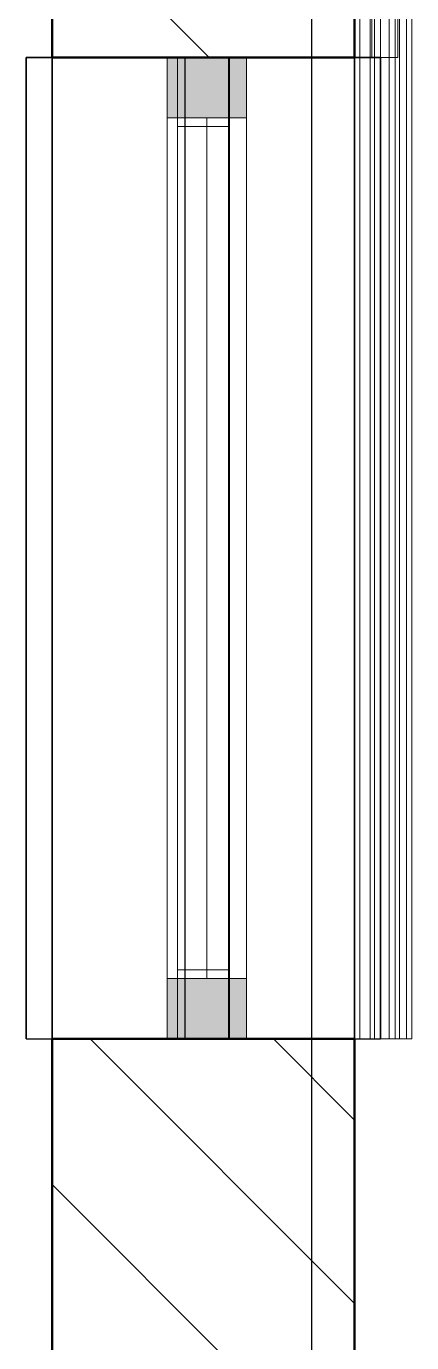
# Model space of a CAD drawing. Extents: x 0 to 756, y -25 to 420.
# Drawn here: x 391.01 to 399.93, y 188.1 to 218.54 of the extents above; entities that cross this region are included whole.
import ezdxf
from ezdxf.lldxf.tags import DXFTag

# ---------------------------------------------------------------- set-up
doc = ezdxf.new("R2010")
doc.units = 0
doc.layers.get('0').update_dxf_attribs({"lineweight": 25})
doc.layers.get('DEFPOINTS').update_dxf_attribs({"lineweight": 25})
for name, color, linetype, lineweight in [('A_Aussenwand', 7, 'Continuous', 25), ('A_Fenster', 7, 'Continuous', 25), ('ALLGEMEIN01', 7, 'Continuous', 13), ('FENSTER', 7, 'Continuous', 13), ('FENSTERBANK', 7, 'Continuous', 13), ('VERSCHATTUNG', 7, 'Continuous', 13), ('WAND_HOLZ_TRAGEND', 7, 'Continuous', 13)]:
    doc.layers.add(name, color=color, linetype=linetype, lineweight=lineweight)
doc.layers.add('A_Geschossdecke', color=7, linetype='Continuous', lineweight=25, true_color=0x008080)
tags = doc.linetypes.add('fein_strichliert', pattern=[4, 1, -2, 1]).pattern_tags.tags
tags[8:9] = [DXFTag(74, 4), DXFTag(75, 0), DXFTag(340, '0'), DXFTag(46, 0.0), DXFTag(50, 0.0), DXFTag(44, 0.0), DXFTag(45, 0.0)]
tags[6:7] = [DXFTag(74, 4), DXFTag(75, 0), DXFTag(340, '0'), DXFTag(46, 0.0), DXFTag(50, 0.0), DXFTag(44, 0.0), DXFTag(45, 0.0)]
tags[4:5] = [DXFTag(74, 4), DXFTag(75, 0), DXFTag(340, '0'), DXFTag(46, 0.0), DXFTag(50, 0.0), DXFTag(44, 0.0), DXFTag(45, 0.0)]
tags = doc.linetypes.add('PUNKT2_S9', pattern=[0.1, 0, -0.1]).pattern_tags.tags
tags[6:7] = [DXFTag(74, 4), DXFTag(75, 0), DXFTag(340, '0'), DXFTag(46, 1.0), DXFTag(50, 0.0), DXFTag(44, 0.0), DXFTag(45, 0.0)]
tags[4:5] = [DXFTag(74, 4), DXFTag(75, 0), DXFTag(340, '0'), DXFTag(46, 1.0), DXFTag(50, 0.0), DXFTag(44, 0.0), DXFTag(45, 0.0)]

# ---------------------------------------------------------------- blocks, each defined once
blk = doc.blocks.new('Referenz-A0T78P30OY')
at = {"layer": 'ALLGEMEIN01', "color": 0, "linetype": 'PUNKT2_S9', "ltscale": 0.13}
blk.add_line((391.607, 30.521), (391.607, 376.578), dxfattribs=at)
at = {"layer": 'DEFPOINTS', "color": 0, "linetype": 'Continuous', "lineweight": -2, "ltscale": 0.25}
for p, q in [((398.607, 217.82), (398.607, 217.82)), ((398.607, 217.82), (398.607, 217.82)), ((398.607, 195.12), (398.607, 195.12)), ((398.607, 195.12), (398.607, 195.12))]:
    blk.add_line(p, q, dxfattribs=at)
at = {"layer": 'FENSTER', "color": 0, "linetype": 'Continuous', "ltscale": 0.13}
for p, q in [((396.107, 217.82), (394.267, 217.82)), ((394.267, 217.82), (394.267, 216.42)), ((394.267, 217.82), (394.267, 216.42)), ((396.107, 217.82), (394.267, 217.82)), ((394.267, 217.82), (394.267, 217.82)), ((394.267, 217.82), (394.267, 216.42)), ((396.107, 217.82), (394.267, 217.82)), ((396.107, 216.42), (396.107, 217.82)), ((396.107, 216.42), (396.107, 217.82)), ((396.107, 217.82), (396.107, 217.82)), ((396.107, 217.82), (396.107, 216.42)), ((394.267, 216.42), (396.107, 216.42)), ((396.107, 216.42), (394.267, 216.42)), ((394.267, 216.42), (394.267, 196.52)), ((394.267, 216.42), (396.107, 216.42)), ((394.267, 216.42), (394.267, 216.42)), ((396.107, 216.42), (394.267, 216.42)), ((394.267, 216.42), (394.267, 196.52)), ((396.107, 216.42), (394.267, 216.42)), ((394.267, 216.42), (394.267, 216.42)), ((394.267, 216.42), (394.267, 196.52)), ((396.107, 216.42), (394.267, 216.42)), ((394.267, 216.42), (394.267, 196.52)), ((396.107, 216.42), (394.267, 216.42)), ((394.267, 216.42), (394.267, 216.42)), ((394.267, 216.42), (394.267, 196.52)), ((396.107, 216.42), (394.267, 216.42)), ((395.187, 196.52), (395.187, 216.42)), ((395.187, 216.42), (395.187, 216.42)), ((395.187, 216.42), (395.187, 196.52)), ((396.107, 196.52), (396.107, 216.42)), ((396.107, 216.42), (396.107, 216.42)), ((396.107, 196.52), (396.107, 216.42)), ((396.107, 216.42), (396.107, 216.42)), ((396.107, 216.42), (396.107, 196.52)), ((396.107, 196.52), (396.107, 216.42)), ((396.107, 216.42), (396.107, 216.42)), ((396.107, 216.42), (396.107, 196.52)), ((396.107, 196.52), (394.267, 196.52)), ((394.267, 196.52), (394.267, 195.12)), ((394.267, 196.52), (396.107, 196.52)), ((394.267, 196.52), (394.267, 195.12)), ((396.107, 196.52), (394.267, 196.52)), ((394.267, 196.52), (394.267, 196.52)), ((394.267, 196.52), (394.267, 195.12)), ((396.107, 196.52), (394.267, 196.52)), ((394.267, 196.52), (396.107, 196.52)), ((394.267, 196.52), (394.267, 196.52)), ((396.107, 196.52), (394.267, 196.52)), ((394.267, 196.52), (396.107, 196.52)), ((394.267, 196.52), (394.267, 196.52)), ((396.107, 196.52), (394.267, 196.52)), ((395.187, 196.52), (395.187, 196.52)), ((396.107, 195.12), (396.107, 196.52)), ((396.107, 195.12), (396.107, 196.52)), ((396.107, 196.52), (396.107, 196.52)), ((396.107, 196.52), (396.107, 195.12)), ((396.107, 196.52), (396.107, 196.52)), ((396.107, 196.52), (396.107, 196.52)), ((394.267, 195.12), (396.107, 195.12)), ((394.267, 195.12), (396.107, 195.12)), ((394.267, 195.12), (394.267, 195.12)), ((396.107, 195.12), (394.267, 195.12)), ((396.107, 195.12), (396.107, 195.12))]:
    blk.add_line(p, q, dxfattribs=at)
for points in [[(394.267, 216.42), (396.107, 216.42), (394.267, 217.82)], [(396.107, 216.42), (396.107, 217.82), (394.267, 217.82)], [(394.267, 195.12), (396.107, 195.12), (394.267, 196.52)], [(396.107, 195.12), (396.107, 196.52), (394.267, 196.52)]]:
    blk.add_solid(points, dxfattribs=at)
at = {"layer": 'FENSTERBANK', "color": 0, "lineweight": -2}
for p, q in [((394.687, 217.82), (391.007, 217.82)), ((391.007, 217.82), (391.007, 195.12)), ((391.007, 195.12), (391.007, 217.82)), ((391.007, 217.82), (391.607, 217.82)), ((391.007, 217.82), (391.007, 217.82)), ((391.607, 195.12), (391.607, 217.82)), ((391.607, 217.82), (391.607, 217.82)), ((391.607, 217.82), (391.607, 195.12)), ((391.607, 217.82), (394.687, 217.82)), ((394.687, 195.12), (394.687, 217.82)), ((394.687, 195.12), (394.687, 217.82)), ((394.687, 217.82), (394.687, 217.82)), ((399.207, 217.82), (395.687, 217.82)), ((395.687, 217.82), (395.687, 195.12)), ((395.687, 217.82), (395.687, 217.82)), ((395.687, 217.82), (395.687, 195.12)), ((395.687, 217.82), (398.607, 217.82)), ((398.607, 195.12), (398.607, 217.82)), ((398.607, 217.82), (398.607, 217.82)), ((398.607, 217.82), (398.607, 195.12)), ((398.607, 217.82), (399.207, 217.82)), ((399.207, 195.12), (399.207, 217.82)), ((399.207, 217.82), (399.207, 195.12)), ((399.207, 217.82), (399.207, 217.82)), ((391.007, 195.12), (394.687, 195.12)), ((391.007, 195.12), (391.007, 195.12)), ((391.007, 195.12), (391.607, 195.12)), ((391.607, 195.12), (394.687, 195.12)), ((391.607, 195.12), (391.607, 195.12)), ((394.687, 195.12), (394.687, 195.12)), ((395.687, 195.12), (399.207, 195.12)), ((395.687, 195.12), (395.687, 195.12)), ((395.687, 195.12), (398.607, 195.12)), ((398.607, 195.12), (399.207, 195.12)), ((398.607, 195.12), (398.607, 195.12)), ((399.207, 195.12), (399.207, 195.12))]:
    blk.add_line(p, q, dxfattribs=at)
at = {"layer": 'FENSTERBANK', "color": 0, "lineweight": 18}
for p, q in [((391.607, 195.12), (391.607, 217.82)), ((398.607, 195.12), (398.607, 217.82))]:
    blk.add_line(p, q, dxfattribs=at)
at = {"layer": 'VERSCHATTUNG', "color": 0, "linetype": 'Continuous', "ltscale": 0.13}
for p, q in [((398.607, 240.92), (398.607, 218.02)), ((398.607, 195.12), (398.607, 240.92)), ((398.727, 218.02), (398.727, 240.92)), ((398.727, 240.92), (398.727, 195.12)), ((398.967, 240.92), (398.967, 195.12)), ((399.007, 217.82), (399.007, 240.92)), ((399.007, 240.92), (399.007, 217.82)), ((399.007, 217.82), (399.007, 240.92)), ((399.067, 240.92), (399.067, 195.12)), ((399.067, 195.12), (399.067, 240.92)), ((399.547, 195.12), (399.547, 240.92)), ((399.547, 195.12), (399.547, 240.92)), ((399.607, 240.92), (399.607, 217.82)), ((399.607, 217.82), (399.607, 240.92)), ((399.607, 217.82), (399.607, 240.92)), ((399.647, 195.12), (399.647, 240.92)), ((399.807, 240.92), (399.807, 195.12)), ((399.807, 218.02), (399.807, 240.92)), ((399.927, 195.12), (399.927, 240.92)), ((399.927, 218.02), (399.927, 240.92)), ((398.967, 195.12), (398.967, 239.82)), ((399.647, 239.82), (399.647, 195.12)), ((399.207, 195.12), (399.207, 218.92)), ((399.207, 218.92), (399.207, 195.12)), ((399.407, 218.92), (399.407, 195.12)), ((399.407, 195.12), (399.407, 218.92)), ((398.607, 218.02), (398.607, 195.12)), ((398.727, 195.12), (398.727, 218.02)), ((399.807, 195.12), (399.807, 218.02)), ((399.927, 195.12), (399.927, 218.02)), ((399.607, 217.82), (399.007, 217.82)), ((399.007, 217.82), (399.607, 217.82)), ((399.607, 217.82), (399.007, 217.82)), ((399.007, 217.82), (399.007, 217.82)), ((399.607, 217.82), (399.607, 217.82)), ((398.607, 195.12), (398.727, 195.12)), ((399.807, 195.12), (398.607, 195.12)), ((398.607, 195.12), (398.607, 195.12)), ((398.607, 195.12), (398.607, 195.12)), ((398.607, 195.12), (398.607, 195.12)), ((398.727, 195.12), (399.927, 195.12)), ((398.727, 195.12), (398.727, 195.12)), ((398.727, 195.12), (398.727, 195.12)), ((398.967, 195.12), (399.647, 195.12)), ((398.967, 195.12), (398.967, 195.12)), ((398.967, 195.12), (398.967, 195.12)), ((398.967, 195.12), (398.967, 195.12)), ((398.967, 195.12), (399.207, 195.12)), ((399.067, 195.12), (399.207, 195.12)), ((399.067, 195.12), (399.547, 195.12)), ((399.067, 195.12), (399.067, 195.12)), ((399.207, 195.12), (399.207, 195.12)), ((399.407, 195.12), (399.547, 195.12)), ((399.407, 195.12), (399.407, 195.12)), ((399.407, 195.12), (399.647, 195.12)), ((399.547, 195.12), (399.547, 195.12)), ((399.647, 195.12), (399.647, 195.12)), ((399.647, 195.12), (399.647, 195.12)), ((399.647, 195.12), (399.647, 195.12)), ((399.807, 195.12), (399.807, 195.12)), ((399.807, 195.12), (399.807, 195.12)), ((399.807, 195.12), (399.927, 195.12)), ((399.927, 195.12), (399.927, 195.12)), ((399.927, 195.12), (399.927, 195.12)), ((399.927, 195.12), (399.927, 195.12))]:
    blk.add_line(p, q, dxfattribs=at)
at = {"layer": 'WAND_HOLZ_TRAGEND', "color": 0, "lineweight": 50}
for p, q in [((391.607, 290.217), (391.607, 217.82)), ((391.607, 290.217), (391.607, 217.82)), ((398.607, 217.82), (398.607, 290.217)), ((398.607, 217.82), (398.607, 290.217)), ((391.607, 217.82), (398.607, 217.82)), ((391.607, 217.82), (398.607, 217.82)), ((391.607, 217.82), (391.607, 217.82)), ((398.607, 217.82), (398.607, 217.82)), ((391.607, 195.12), (391.607, 171.128)), ((398.607, 195.12), (391.607, 195.12)), ((391.607, 195.12), (398.607, 195.12)), ((391.607, 171.128), (391.607, 195.12)), ((391.607, 195.12), (391.607, 195.12)), ((398.607, 171.128), (398.607, 195.12)), ((398.607, 195.12), (398.607, 171.128)), ((398.607, 195.12), (398.607, 195.12))]:
    blk.add_line(p, q, dxfattribs=at)
blk = doc.blocks.new('Wand-A0T78P3AOY', base_point=(391.607, 23.521))
at = {"color": 0, "linetype": 'ByBlock', "lineweight": -2, "ltscale": 0.25}
for p, q in [((398.607, 290.217), (398.607, 217.82)), ((391.607, 259.578), (391.607, 217.82)), ((391.607, 195.12), (391.607, 171.128)), ((398.607, 195.12), (398.607, 171.128))]:
    blk.add_line(p, q, dxfattribs=at)
at = {"color": 0, "lineweight": -2}
for p, q in [((391.607, 221.454), (395.241, 217.82)), ((392.485, 195.12), (398.607, 188.998)), ((396.728, 195.12), (398.607, 193.241)), ((391.607, 191.755), (398.607, 184.755))]:
    blk.add_line(p, q, dxfattribs=at)
blk = doc.blocks.new('Fenster-A0T78P3GOY', base_point=(391.607, 195.12))
at = {"color": 0, "linetype": 'ByBlock', "lineweight": -2, "ltscale": 0.25}
for p, q in [((391.607, 217.82), (391.607, 195.12)), ((391.607, 217.82), (398.607, 217.82)), ((398.607, 217.82), (398.607, 195.12)), ((391.607, 195.12), (398.607, 195.12))]:
    blk.add_line(p, q, dxfattribs=at)
at = {"color": 0, "linetype": 'ByBlock', "lineweight": 18, "ltscale": 0.18}
for p, q in [((394.507, 217.82), (394.507, 195.12)), ((395.707, 217.82), (395.707, 195.12)), ((394.507, 216.22), (395.707, 216.22)), ((394.507, 196.72), (395.707, 196.72))]:
    blk.add_line(p, q, dxfattribs=at)
at = {"color": 0, "linetype": 'fein_strichliert', "lineweight": 18, "ltscale": 0.18}
blk.add_line((394.507, 195.12), (395.707, 195.12), dxfattribs=at)
blk = doc.blocks.new('Geschossdecke-A0T78P4UOY', base_point=(119.607, 24.521))
at = {"color": 0, "linetype": 'ByBlock', "lineweight": -2, "ltscale": 0.25}
blk.add_line((397.607, 382.578), (397.607, 141.178), dxfattribs=at)

msp = doc.modelspace()

# ---------------------------------------------------------------- block references
at = {"color": 8, "lineweight": 25, "ltscale": 0.25, "true_color": 0x808080}
msp.add_blockref('Referenz-A0T78P30OY', (0, 0), dxfattribs=at)
at = {"layer": 'A_Aussenwand', "ltscale": 0.25}
msp.add_blockref('Wand-A0T78P3AOY', (391.607, 23.521), dxfattribs=at)
at = {"layer": 'A_Fenster', "ltscale": 0.25}
msp.add_blockref('Fenster-A0T78P3GOY', (391.607, 195.12), dxfattribs=at)
at = {"layer": 'A_Geschossdecke', "ltscale": 0.25}
msp.add_blockref('Geschossdecke-A0T78P4UOY', (119.607, 24.521), dxfattribs=at)

doc.saveas('drawing.dxf')
